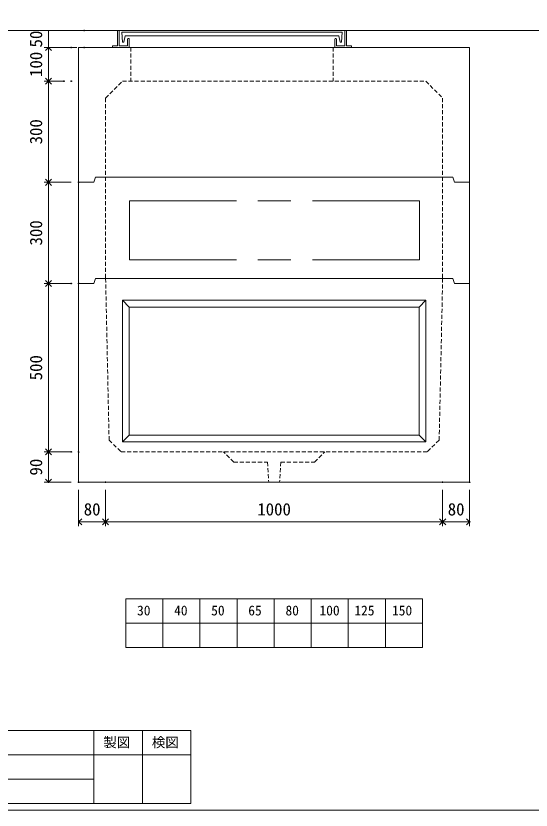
# Model space of a CAD drawing. Units: millimetres, scale not verified. Extents: x -4890 to 18489, y -2335 to 2335.
# Drawn here: x 299 to 1828, y -1940 to 416 of the extents above; entities that cross this region are included whole.
import ezdxf
from ezdxf.enums import TextEntityAlignment as Align

# ---------------------------------------------------------------- set-up
doc = ezdxf.new("R2010")
doc.units = ezdxf.units.MM
doc.header["$LTSCALE"] = 10
doc.header["$PDMODE"] = 32
doc.header["$PDSIZE"] = 2
doc.linetypes.add('DASHED1', pattern=[1.8, 1.2, -0.6])
doc.linetypes.add('USER2', pattern=[50.8, 31.75, -6.35, 6.35, -6.35])
doc.layers.add('0-1_Defpoints', color=7, linetype='Continuous')
for name, color, linetype, lineweight in [('0-2_waku', 7, 'Continuous', 18), ('0-3_gaikei', 7, 'Continuous', 18), ('0-4_kakure', 7, 'DASHED1', 5), ('0-5_sunpou', 7, 'Continuous', 5), ('0-8_uchigawa', 6, 'Continuous', 18), ('0-A_futa', 3, 'Continuous', 18), ('0-B_GL', 4, 'Continuous', 18), ('0-D_文字１', 7, 'Continuous', 18), ('1-2_uchigawa2', 6, 'USER2', 18)]:
    doc.layers.add(name, color=color, linetype=linetype, lineweight=lineweight)
doc.styles.add('ＭＳ ゴシック', font='')
doc.styles.get('ＭＳ ゴシック').set_extended_font_data('MS Gothic')

# ---------------------------------------------------------------- blocks, each defined once
blk = doc.blocks.new('_Open90')
at = {"layer": '0-5_sunpou'}
blk.add_line((0, 0), (-1, 0), dxfattribs=at)
blk.add_lwpolyline([(-0.5, 0.5), (0, 0), (-0.5, -0.5)], dxfattribs=at)
blk = doc.blocks.new('D52')
at = {"layer": '0-1_Defpoints'}
for p in [(1932.32, 1202.03), (2012.32, 1202.03), (2012.32, 1084.61)]:
    blk.add_point(p, dxfattribs=at)
at = {"layer": '0-5_sunpou'}
for p, q in [((1932.32, 1180.03), (1932.32, 1071.61)), ((2012.32, 1180.03), (2012.32, 1071.61)), ((1950.32, 1084.61), (1994.32, 1084.61))]:
    blk.add_line(p, q, dxfattribs=at)
at = {"layer": '0-5_sunpou', "xscale": 18, "yscale": 18, "rotation": 180}
blk.add_blockref('_Open90', (1932.32, 1084.61), dxfattribs=at)
at = {"layer": '0-5_sunpou', "xscale": 18, "yscale": 18}
blk.add_blockref('_Open90', (2012.32, 1084.61), dxfattribs=at)
at = {"layer": '0-5_sunpou', "style": 'ＭＳ ゴシック'}
blk.add_text('80', height=36.66, dxfattribs=at).set_placement((1947.32, 1092.61), align=Align.BOTTOM_LEFT)
blk = doc.blocks.new('D53')
at = {"layer": '0-1_Defpoints'}
for p in [(2012.32, 1202.03), (3012.32, 1202.03), (3012.32, 1084.61)]:
    blk.add_point(p, dxfattribs=at)
at = {"layer": '0-5_sunpou'}
for p, q in [((2012.32, 1180.03), (2012.32, 1071.61)), ((3012.32, 1180.03), (3012.32, 1071.61)), ((2030.32, 1084.61), (2994.32, 1084.61))]:
    blk.add_line(p, q, dxfattribs=at)
at = {"layer": '0-5_sunpou', "xscale": 18, "yscale": 18, "rotation": 180}
blk.add_blockref('_Open90', (2012.32, 1084.61), dxfattribs=at)
at = {"layer": '0-5_sunpou', "xscale": 18, "yscale": 18}
blk.add_blockref('_Open90', (3012.32, 1084.61), dxfattribs=at)
at = {"layer": '0-5_sunpou', "style": 'ＭＳ ゴシック'}
blk.add_text('1000', height=36.66, dxfattribs=at).set_placement((2462.32, 1092.61), align=Align.BOTTOM_LEFT)
blk = doc.blocks.new('D54')
at = {"layer": '0-1_Defpoints'}
for p in [(3012.32, 1202.03), (3092.32, 1202.03), (3092.32, 1084.61)]:
    blk.add_point(p, dxfattribs=at)
at = {"layer": '0-5_sunpou'}
for p, q in [((3012.32, 1180.03), (3012.32, 1071.61)), ((3092.32, 1180.03), (3092.32, 1071.61)), ((3030.32, 1084.61), (3074.32, 1084.61))]:
    blk.add_line(p, q, dxfattribs=at)
at = {"layer": '0-5_sunpou', "xscale": 18, "yscale": 18, "rotation": 180}
blk.add_blockref('_Open90', (3012.32, 1084.61), dxfattribs=at)
at = {"layer": '0-5_sunpou', "xscale": 18, "yscale": 18}
blk.add_blockref('_Open90', (3092.32, 1084.61), dxfattribs=at)
at = {"layer": '0-5_sunpou', "style": 'ＭＳ ゴシック'}
blk.add_text('80', height=36.66, dxfattribs=at).set_placement((3027.32, 1092.61), align=Align.BOTTOM_LEFT)
blk = doc.blocks.new('D55')
at = {"layer": '0-1_Defpoints'}
for p in [(1932.32, 1292.03), (1843, 1202.03), (1932.32, 1202.03)]:
    blk.add_point(p, dxfattribs=at)
at = {"layer": '0-5_sunpou'}
for p, q in [((1910.32, 1292.03), (1830, 1292.03)), ((1843, 1274.03), (1843, 1220.03)), ((1910.32, 1202.03), (1830, 1202.03))]:
    blk.add_line(p, q, dxfattribs=at)
at = {"layer": '0-5_sunpou', "xscale": 18, "yscale": 18}
for p, rotation in [((1843, 1292.03), 90), ((1843, 1202.03), 270)]:
    blk.add_blockref('_Open90', p, dxfattribs=dict(at, rotation=rotation))
at = {"layer": '0-5_sunpou', "style": 'ＭＳ ゴシック'}
blk.add_text('90', height=36.66, rotation=90, dxfattribs=at).set_placement((1835, 1222.03), align=Align.BOTTOM_LEFT)
blk = doc.blocks.new('D56')
at = {"layer": '0-1_Defpoints'}
for p in [(1932.32, 1792.03), (1843, 1292.03), (1910.32, 1292.03)]:
    blk.add_point(p, dxfattribs=at)
at = {"layer": '0-5_sunpou'}
for p, q in [((1910.32, 1792.03), (1830, 1792.03)), ((1843, 1774.03), (1843, 1310.03)), ((1888.32, 1292.03), (1830, 1292.03))]:
    blk.add_line(p, q, dxfattribs=at)
at = {"layer": '0-5_sunpou', "xscale": 18, "yscale": 18}
for p, rotation in [((1843, 1792.03), 90), ((1843, 1292.03), 270)]:
    blk.add_blockref('_Open90', p, dxfattribs=dict(at, rotation=rotation))
at = {"layer": '0-5_sunpou', "style": 'ＭＳ ゴシック'}
blk.add_text('500', height=36.66, rotation=90, dxfattribs=at).set_placement((1835, 1504.53), align=Align.BOTTOM_LEFT)
blk = doc.blocks.new('D57')
at = {"layer": '0-1_Defpoints'}
for p in [(1910.32, 2492.03), (1843, 2392.03), (1910.32, 2392.03)]:
    blk.add_point(p, dxfattribs=at)
at = {"layer": '0-5_sunpou'}
for p, q in [((1888.32, 2492.03), (1830, 2492.03)), ((1843, 2474.03), (1843, 2410.03)), ((1888.32, 2392.03), (1830, 2392.03))]:
    blk.add_line(p, q, dxfattribs=at)
at = {"layer": '0-5_sunpou', "xscale": 18, "yscale": 18}
for p, rotation in [((1843, 2492.03), 90), ((1843, 2392.03), 270)]:
    blk.add_blockref('_Open90', p, dxfattribs=dict(at, rotation=rotation))
at = {"layer": '0-5_sunpou', "style": 'ＭＳ ゴシック'}
blk.add_text('100', height=36.66, rotation=90, dxfattribs=at).set_placement((1835, 2404.53), align=Align.BOTTOM_LEFT)
blk = doc.blocks.new('D58')
at = {"layer": '0-1_Defpoints'}
for p in [(1888.32, 2392.03), (1843, 2092.03), (1932.32, 2092.03)]:
    blk.add_point(p, dxfattribs=at)
at = {"layer": '0-5_sunpou'}
for p, q in [((1866.32, 2392.03), (1830, 2392.03)), ((1843, 2374.03), (1843, 2110.03)), ((1910.32, 2092.03), (1830, 2092.03))]:
    blk.add_line(p, q, dxfattribs=at)
at = {"layer": '0-5_sunpou', "xscale": 18, "yscale": 18}
for p, rotation in [((1843, 2392.03), 90), ((1843, 2092.03), 270)]:
    blk.add_blockref('_Open90', p, dxfattribs=dict(at, rotation=rotation))
at = {"layer": '0-5_sunpou', "style": 'ＭＳ ゴシック'}
blk.add_text('300', height=36.66, rotation=90, dxfattribs=at).set_placement((1835, 2204.53), align=Align.BOTTOM_LEFT)
blk = doc.blocks.new('D59')
at = {"layer": '0-1_Defpoints'}
for p in [(1932.32, 2092.03), (1843, 1792.03), (1910.32, 1792.03)]:
    blk.add_point(p, dxfattribs=at)
at = {"layer": '0-5_sunpou'}
for p, q in [((1910.32, 2092.03), (1830, 2092.03)), ((1843, 2074.03), (1843, 1810.03)), ((1888.32, 1792.03), (1830, 1792.03))]:
    blk.add_line(p, q, dxfattribs=at)
at = {"layer": '0-5_sunpou', "xscale": 18, "yscale": 18}
for p, rotation in [((1843, 2092.03), 90), ((1843, 1792.03), 270)]:
    blk.add_blockref('_Open90', p, dxfattribs=dict(at, rotation=rotation))
at = {"layer": '0-5_sunpou', "style": 'ＭＳ ゴシック'}
blk.add_text('300', height=36.66, rotation=90, dxfattribs=at).set_placement((1835, 1904.53), align=Align.BOTTOM_LEFT)
blk = doc.blocks.new('D77')
at = {"layer": '0-1_Defpoints'}
for p in [(1949.1, 2542.03), (1843, 2492.03), (1949.1, 2492.03)]:
    blk.add_point(p, dxfattribs=at)
at = {"layer": '0-5_sunpou'}
for p, q in [((1927.1, 2542.03), (1830, 2542.03)), ((1843, 2542.03), (1843, 2492.03)), ((1927.1, 2492.03), (1830, 2492.03))]:
    blk.add_line(p, q, dxfattribs=at)
at = {"layer": '0-5_sunpou', "style": 'ＭＳ ゴシック'}
blk.add_text('50', height=36.66, rotation=90, dxfattribs=at).set_placement((1835, 2492.03), align=Align.BOTTOM_LEFT)

msp = doc.modelspace()

# ---------------------------------------------------------------- linework, layer by layer
at = {"layer": '0-2_waku'}
for p, q in [((625.06, -1313.67), (625.06, -1457.67)), ((625.06, -1313.67), (625.06, -1457.67)), ((625.06, -1313.67), (625.06, -1457.67)), ((625.06, -1313.67), (625.06, -1457.67)), ((625.06, -1313.67), (1505.06, -1313.67)), ((735.06, -1313.67), (735.06, -1457.67)), ((845.06, -1313.67), (845.06, -1457.67)), ((845.06, -1313.67), (845.06, -1457.67)), ((955.06, -1313.67), (955.06, -1457.67)), ((1065.06, -1313.67), (1065.06, -1457.67)), ((1175.06, -1313.67), (1175.06, -1457.67)), ((1285.06, -1313.67), (1285.06, -1457.67)), ((1395.06, -1313.67), (1395.06, -1457.67)), ((1505.06, -1313.67), (1505.06, -1457.67)), ((625.06, -1385.67), (1505.06, -1385.67)), ((625.06, -1457.67), (1505.06, -1457.67)), ((-1209.94, -1704.34), (818.06, -1704.34)), ((530.06, -1704.34), (530.06, -1920.34)), ((530.06, -1704.34), (530.06, -1920.34)), ((674.06, -1704.34), (674.06, -1920.34)), ((818.06, -1704.34), (818.06, -1920.34)), ((-1209.94, -1776.34), (818.06, -1776.34)), ((-1209.94, -1848.34), (530.06, -1848.34)), ((-1209.94, -1920.34), (818.06, -1920.34)), ((-1229.94, -1940.34), (4890.06, -1940.34))]:
    msp.add_line(p, q, dxfattribs=at)
msp.add_lwpolyline([(-1229.94, 2334.66), (-1229.94, -1940.34), (4890.06, -1940.34)], dxfattribs=at)
at = {"layer": '0-3_gaikei'}
for p, q in [((485.06, 322.33), (1645.06, 322.33)), ((485.06, 322.33), (485.06, -377.67)), ((530.56, 322.33), (485.06, 322.33)), ((1645.06, 322.33), (1645.06, -377.67)), ((1065.06, -62.67), (535.06, -62.67)), ((1595.06, -62.67), (1065.06, -62.67)), ((1595.06, -62.67), (1600.06, -77.67)), ((1645.06, -77.67), (1600.06, -77.67)), ((1620.06, -77.67), (1645.06, -77.67)), ((1620.06, -77.67), (1645.06, -77.67)), ((1065.06, -362.67), (535.06, -362.67)), ((1595.06, -362.67), (1065.06, -362.67)), ((1595.06, -362.67), (1600.06, -377.67)), ((485.06, -377.67), (485.06, -967.67)), ((1645.06, -377.67), (1600.06, -377.67)), ((1620.06, -377.67), (1645.06, -377.67)), ((1620.06, -377.67), (1645.06, -377.67))]:
    msp.add_line(p, q, dxfattribs=at)
for points in [[(535.06, -62.67), (530.06, -77.67), (485.06, -77.67)], [(535.06, -362.67), (530.06, -377.67), (485.06, -377.67)], [(485.06, -967.67), (1645.06, -967.67), (1645.06, -377.67)]]:
    msp.add_lwpolyline(points, dxfattribs=at)
at = {"layer": '0-4_kakure'}
for p, q in [((640.06, 322.33), (640.06, 222.33)), ((1240.06, 322.33), (1240.06, 222.33)), ((565.06, 172.33), (615.06, 222.33)), ((615.06, 222.33), (1515.06, 222.33)), ((1515.06, 222.33), (1565.06, 172.33)), ((1515.06, 222.33), (1565.06, 172.33)), ((565.06, 172.33), (565.06, -362.67)), ((1565.06, 172.33), (1565.06, -362.67)), ((575.38, -842.67), (565.06, -362.67)), ((1565.06, -362.67), (1554.74, -842.67)), ((575.38, -842.67), (611.14, -877.67)), ((611.14, -877.67), (1065.06, -877.67)), ((945.06, -907.67), (915.06, -877.67)), ((1185.06, -907.67), (1215.06, -877.67)), ((945.06, -907.67), (1045.06, -907.67)), ((1045.06, -907.67), (1049.06, -967.67)), ((1085.06, -907.67), (1081.06, -967.67)), ((1085.06, -907.67), (1185.06, -907.67))]:
    msp.add_line(p, q, dxfattribs=at)
msp.add_lwpolyline([(1554.74, -842.67), (1518.97, -877.67), (1065.06, -877.67)], dxfattribs=at)
at = {"layer": '0-8_uchigawa'}
for p, q in [((615.06, -427.67), (635.06, -447.67)), ((615.06, -847.67), (615.06, -427.67)), ((635.06, -447.67), (1065.06, -447.67)), ((635.06, -827.67), (635.06, -447.67)), ((1495.06, -827.67), (1495.06, -447.67)), ((1515.06, -847.67), (1515.06, -427.67)), ((615.06, -847.67), (635.06, -827.67)), ((615.06, -847.67), (1515.06, -847.67)), ((635.06, -827.67), (1495.06, -827.67)), ((1515.06, -847.67), (1495.06, -827.67))]:
    msp.add_line(p, q, dxfattribs=at)
for points in [[(615.06, -427.67), (1065.06, -427.67), (1515.06, -427.67)], [(1065.06, -447.67), (1495.06, -447.67), (1515.06, -427.67)]]:
    msp.add_lwpolyline(points, dxfattribs=at)
at = {"layer": '0-A_futa'}
for p, q in [((600.06, 370.33), (600.06, 327.33)), ((602.06, 372.33), (605.06, 372.33)), ((605.06, 372.33), (605.06, 327.33)), ((612.87, 367.83), (1267.2, 367.83)), ((612.87, 367.83), (615.36, 337.83)), ((623.39, 356.83), (619.07, 337.83)), ((623.39, 356.83), (1256.73, 356.83)), ((1256.73, 356.83), (1261.04, 337.83)), ((1267.2, 367.83), (1264.95, 337.83)), ((1275.06, 372.33), (1275.06, 327.33)), ((1275.06, 372.33), (1278.06, 372.33)), ((1280.06, 370.33), (1280.06, 327.33)), ((615.36, 337.83), (619.07, 337.83)), ((630.06, 347.33), (630.06, 327.33)), ((632.06, 349.33), (633.06, 349.33)), ((635.06, 347.33), (635.06, 322.33)), ((1245.06, 347.33), (1245.06, 322.33)), ((1248.06, 349.33), (1247.06, 349.33)), ((1250.06, 347.33), (1250.06, 327.33)), ((1264.95, 337.83), (1261.04, 337.83)), ((585.06, 325.33), (585.06, 324.33)), ((587.06, 327.33), (600.06, 327.33)), ((640.06, 322.33), (587.06, 322.33)), ((605.06, 327.33), (630.06, 327.33)), ((1245.06, 322.33), (1293.06, 322.33)), ((1275.06, 327.33), (1250.06, 327.33)), ((1293.06, 327.33), (1280.06, 327.33)), ((1295.06, 325.33), (1295.06, 324.33))]:
    msp.add_line(p, q, dxfattribs=at)
for centre, start, end in [((602.06, 370.33), 90, 180), ((1278.06, 370.33), 0, 90), ((632.06, 347.33), 90, 180), ((633.06, 347.33), 0, 90), ((1247.06, 347.33), 90, 180), ((1248.06, 347.33), 0, 90), ((587.06, 325.33), 90, 180), ((587.06, 324.33), 180, 270), ((1293.06, 325.33), 0, 90), ((1293.06, 324.33), 270, 0)]:
    msp.add_arc(centre, 2, start, end, dxfattribs=at)
at = {"layer": '0-B_GL'}
msp.add_line((-1229.94, 372.33), (4890.06, 372.33), dxfattribs=at)
at = {"layer": '1-2_uchigawa2'}
for p, q in [((635.91, -132.67), (1065.91, -132.67)), ((635.91, -132.67), (635.91, -307.67)), ((1495.91, -132.67), (1065.91, -132.67)), ((1495.91, -132.67), (1495.91, -307.67)), ((635.91, -307.67), (1065.91, -307.67)), ((1495.91, -307.67), (1065.91, -307.67))]:
    msp.add_line(p, q, dxfattribs=at)

# ---------------------------------------------------------------- block references
at = {"layer": '0-5_sunpou'}
for name in ['D77', 'D57', 'D58', 'D59', 'D56', 'D55', 'D52', 'D53', 'D54']:
    msp.add_blockref(name, (-1447.26, -2169.7), dxfattribs=at)

# ---------------------------------------------------------------- texts
at = {"layer": '0-D_文字１', "style": 'ＭＳ ゴシック'}
for s, p in [('30', (658.29, -1371.49)), ('40', (768.29, -1371.49)), ('50', (878.29, -1371.49)), ('65', (988.29, -1371.49)), ('80', (1098.7, -1371.49)), ('100', (1199.57, -1371.49)), ('125', (1302.96, -1371.49)), ('150', (1414.72, -1371.49)), ('製図', (558.12, -1762.59)), ('検図', (702.12, -1762.59))]:
    msp.add_text(s, height=29.33, dxfattribs=at).set_placement(p, align=Align.BOTTOM_LEFT)

doc.saveas('drawing.dxf')
